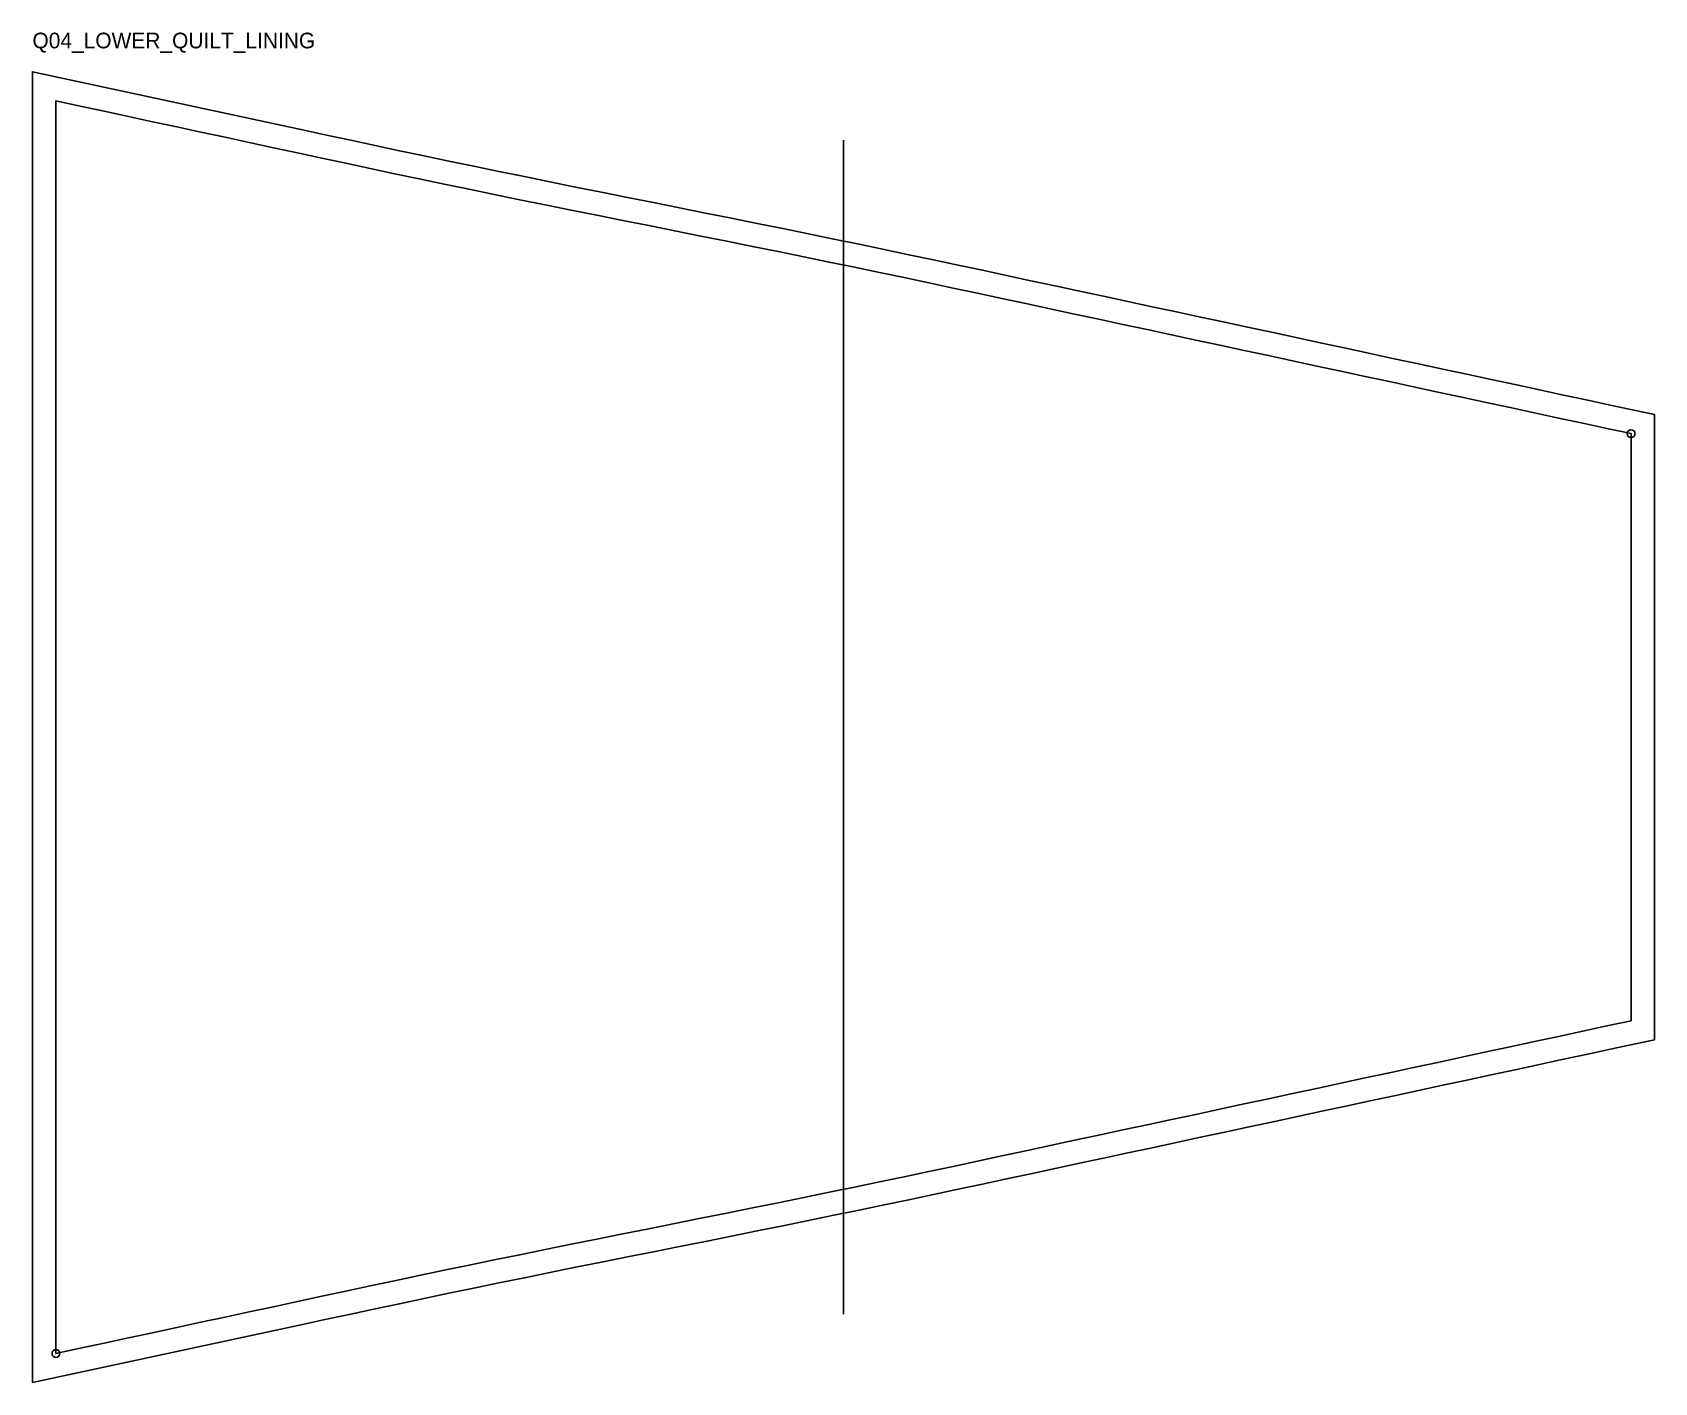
# Model space of a CAD drawing. Header units: millimetres. Extents: x -12 to 817, y -335 to 355.
import ezdxf

# ---------------------------------------------------------------- set-up
doc = ezdxf.new("R2010")
doc.units = ezdxf.units.MM
for name, color, linetype in [('CUT', 1, 'Continuous'), ('GRAIN', 3, 'Continuous'), ('NOTCH', 2, 'Continuous'), ('SEAM', 5, 'Continuous'), ('TEXT', 7, 'Continuous')]:
    doc.layers.add(name, color=color, linetype=linetype)

msp = doc.modelspace()

# ---------------------------------------------------------------- linework, layer by layer
at = {"layer": 'CUT'}
msp.add_lwpolyline([(-12, -334.86), (-12, 334.86), (125.96, 305.17), (138.3, 302.51), (150.66, 299.86), (163.06, 297.2), (175.53, 294.55), (188.09, 291.9), (200.75, 289.25), (213.51, 286.59), (226.38, 283.94), (239.35, 281.29), (252.41, 278.64), (265.55, 275.98), (278.75, 273.33), (292, 270.67), (305.28, 268.02), (318.57, 265.36), (331.85, 262.7), (345.11, 260.05), (358.32, 257.39), (371.47, 254.73), (384.54, 252.07), (397.52, 249.41), (410.41, 246.75), (423.19, 244.09), (435.87, 241.43), (448.45, 238.77), (460.93, 236.11), (473.35, 233.45), (485.75, 230.8), (498.15, 228.14), (510.55, 225.48), (522.94, 222.83), (535.33, 220.17), (547.73, 217.51), (560.11, 214.86), (572.5, 212.2), (584.88, 209.55), (597.26, 206.89), (609.64, 204.23), (622.01, 201.58), (634.38, 198.92), (646.75, 196.26), (659.12, 193.61), (671.48, 190.95), (683.84, 188.29), (696.2, 185.64), (708.55, 182.98), (720.91, 180.33), (733.26, 177.67), (745.61, 175.01), (757.96, 172.36), (770.3, 169.7), (782.65, 167.04), (794.99, 164.39), (816.81, 159.69), (816.81, -159.69), (794.99, -164.39), (782.65, -167.04), (770.3, -169.7), (757.96, -172.36), (745.61, -175.01), (733.26, -177.67), (720.91, -180.33), (708.55, -182.98), (696.2, -185.64), (683.84, -188.29), (671.48, -190.95), (659.12, -193.61), (646.75, -196.26), (634.38, -198.92), (622.01, -201.58), (609.64, -204.23), (597.26, -206.89), (584.88, -209.55), (572.5, -212.2), (560.11, -214.86), (547.72, -217.51), (535.33, -220.17), (522.94, -222.83), (510.55, -225.48), (498.15, -228.14), (485.75, -230.8), (473.35, -233.45), (460.93, -236.11), (448.45, -238.77), (435.87, -241.43), (423.19, -244.09), (410.41, -246.75), (397.52, -249.41), (384.54, -252.07), (371.47, -254.73), (358.31, -257.39), (345.1, -260.05), (331.85, -262.7), (318.57, -265.36), (305.28, -268.02), (292, -270.67), (278.75, -273.33), (265.55, -275.98), (252.41, -278.64), (239.35, -281.29), (226.38, -283.94), (213.51, -286.59), (200.75, -289.25), (188.09, -291.9), (175.53, -294.55), (163.06, -297.2), (150.66, -299.86), (138.3, -302.51), (125.96, -305.17)], close=True, dxfattribs=at)
at = {"layer": 'GRAIN'}
msp.add_line((402.41, -299.86), (402.41, 299.86), dxfattribs=at)
at = {"layer": 'NOTCH'}
for centre in [(804.81, 150), (0, -320)]:
    msp.add_circle(centre, 2, dxfattribs=at)
at = {"layer": 'SEAM'}
msp.add_lwpolyline([(0, -320), (12.34, -317.34), (24.69, -314.69), (37.03, -312.03), (49.38, -309.38), (61.72, -306.72), (74.06, -304.06), (86.41, -301.41), (98.75, -298.75), (111.09, -296.09), (123.44, -293.44), (135.78, -290.78), (148.14, -288.12), (160.55, -285.47), (173.04, -282.81), (185.62, -280.16), (198.3, -277.5), (211.08, -274.84), (223.97, -272.19), (236.95, -269.53), (250.03, -266.88), (263.18, -264.22), (276.39, -261.56), (289.64, -258.91), (302.93, -256.25), (316.22, -253.59), (329.49, -250.94), (342.74, -248.28), (355.94, -245.62), (369.08, -242.97), (382.14, -240.31), (395.11, -237.66), (407.97, -235), (420.74, -232.34), (433.4, -229.69), (445.96, -227.03), (458.43, -224.38), (470.84, -221.72), (483.24, -219.06), (495.64, -216.41), (508.03, -213.75), (520.43, -211.09), (532.82, -208.44), (545.21, -205.78), (557.6, -203.12), (569.98, -200.47), (582.36, -197.81), (594.74, -195.16), (607.12, -192.5), (619.49, -189.84), (631.86, -187.19), (644.23, -184.53), (656.6, -181.88), (668.96, -179.22), (681.32, -176.56), (693.68, -173.91), (706.03, -171.25), (718.38, -168.59), (730.74, -165.94), (743.08, -163.28), (755.43, -160.62), (767.78, -157.97), (780.12, -155.31), (792.47, -152.66), (804.81, -150), (804.81, 150), (792.47, 152.66), (780.12, 155.31), (767.78, 157.97), (755.43, 160.62), (743.08, 163.28), (730.74, 165.94), (718.38, 168.59), (706.03, 171.25), (693.68, 173.91), (681.32, 176.56), (668.96, 179.22), (656.6, 181.88), (644.23, 184.53), (631.86, 187.19), (619.49, 189.84), (607.12, 192.5), (594.74, 195.16), (582.36, 197.81), (569.98, 200.47), (557.6, 203.12), (545.21, 205.78), (532.82, 208.44), (520.43, 211.09), (508.03, 213.75), (495.64, 216.41), (483.24, 219.06), (470.84, 221.72), (458.43, 224.38), (445.96, 227.03), (433.4, 229.69), (420.74, 232.34), (407.97, 235), (395.11, 237.66), (382.14, 240.31), (369.08, 242.97), (355.94, 245.62), (342.74, 248.28), (329.49, 250.94), (316.22, 253.59), (302.93, 256.25), (289.64, 258.91), (276.39, 261.56), (263.18, 264.22), (250.03, 266.88), (236.95, 269.53), (223.97, 272.19), (211.08, 274.84), (198.3, 277.5), (185.62, 280.16), (173.04, 282.81), (160.55, 285.47), (148.14, 288.12), (135.78, 290.78), (123.44, 293.44), (111.09, 296.09), (98.75, 298.75), (86.41, 301.41), (74.06, 304.06), (61.72, 306.72), (49.38, 309.38), (37.03, 312.03), (24.69, 314.69), (12.34, 317.34), (0, 320)], close=True, dxfattribs=at)

# ---------------------------------------------------------------- texts
at = {"layer": 'TEXT'}
msp.add_text('Q04_LOWER_QUILT_LINING', height=8, dxfattribs=at).set_placement((-12, 346.86))

doc.saveas('drawing.dxf')
